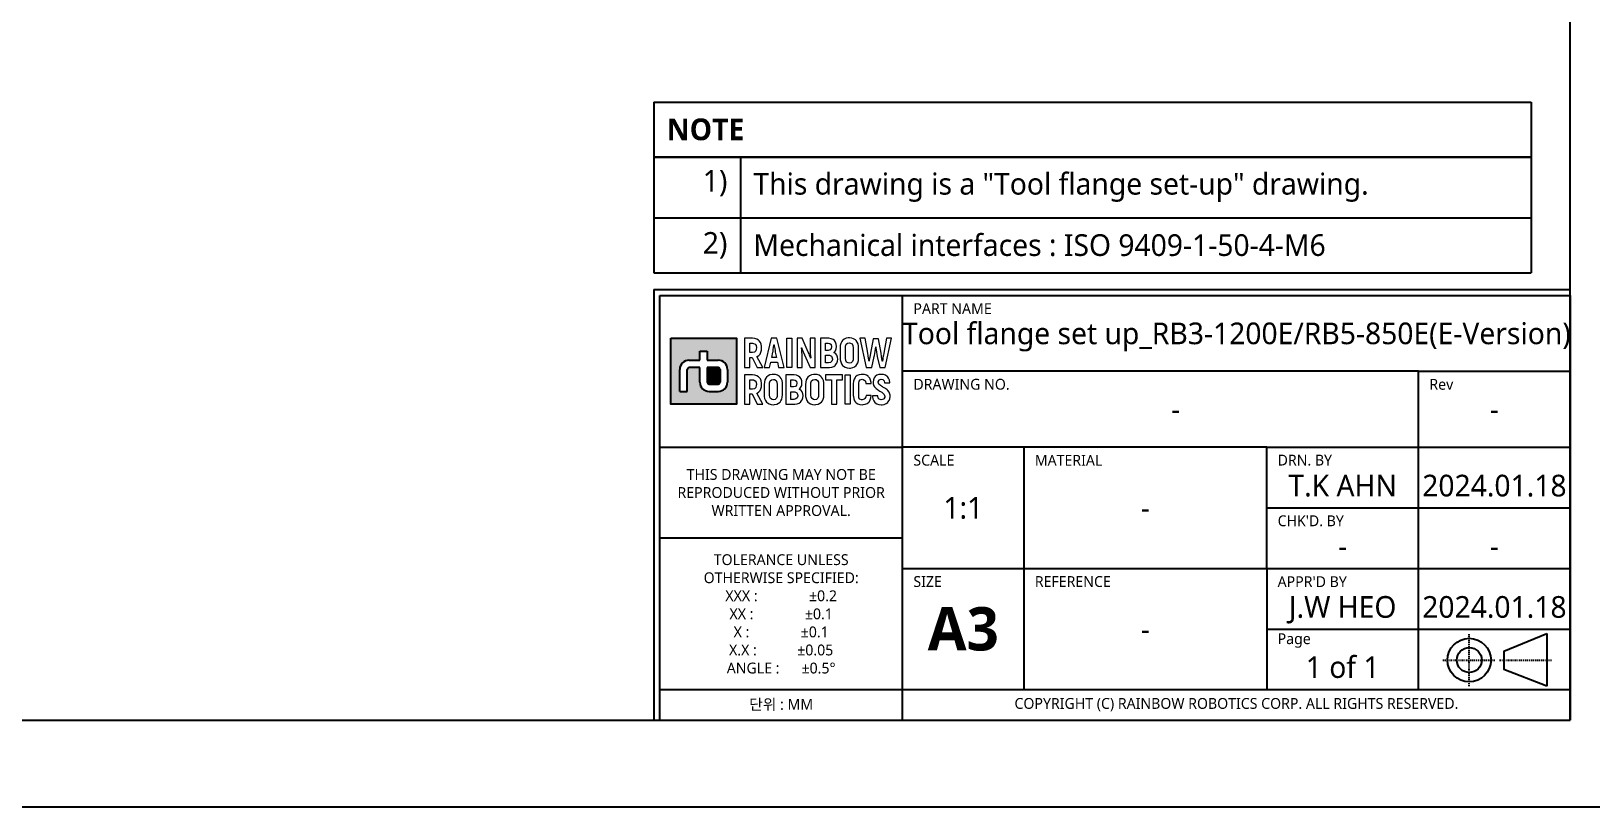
# Model space of a CAD drawing. Header units: millimetres. Extents: x 0 to 4378, y 0 to 2376.
# Drawn here: x 3596.5 to 3776.4, y 0 to 89.5 of the extents above; entities that cross this region are included whole.
import ezdxf
from ezdxf.enums import TextEntityAlignment as Align

# ---------------------------------------------------------------- set-up
doc = ezdxf.new("R2010")
doc.units = ezdxf.units.MM
doc.header["$LTSCALE"] = 0.2
doc.linetypes.add('CENTER2', pattern=[1.125, 0.75, -0.125, 0.125, -0.125])
for name, color, linetype in [('02_Center Line', 1, 'CENTER2'), ('05_Section Line', 3, 'Continuous'), ('09_Table Line', 2, 'Continuous'), ('10_Drawing Template', 2, 'Continuous')]:
    doc.layers.add(name, color=color, linetype=linetype)
doc.layers.add('14_Mark', color=7, linetype='Continuous', true_color=0xe03c31)
doc.styles.add('Rainbow-2.5 Style', font='malgunsl.ttf')

# ---------------------------------------------------------------- blocks, each defined once
blk = doc.blocks.new('*T122')
at = {"color": 251, "transparency": 16777216}
for p, q in [((0, 0), (101.17, 0)), ((0, 0), (0, -19.69)), ((101.17, 0), (101.17, -19.69)), ((0, -6.31), (101.17, -6.31)), ((0, -6.36), (101.17, -6.36)), ((10, -6.36), (10, -19.69)), ((0, -13.36), (101.17, -13.36)), ((0, -19.69), (101.17, -19.69))]:
    blk.add_line(p, q, dxfattribs=at)
at = {"transparency": 16777216, "char_height": 2.5, "style": 'Rainbow-2.5 Style'}
for s, insert, width, attachment_point in [('{\\fMalgun Gothic|b1|i0|c129|p50;NOTE}', (1.5, -3.17), 98.1688, 4), ('1)', (8.5, -7.83), 7, 3), ('This drawing is a "Tool flange set-up" drawing.', (11.5, -9.85), 88.1688, 4), ('2)', (8.5, -16.53), 7, 6), ('Mechanical interfaces : ISO 9409-1-50-4-M6 ', (11.5, -16.53), 88.1688, 4)]:
    blk.add_mtext(s, dxfattribs=dict(at, insert=insert, width=width, attachment_point=attachment_point))
blk = doc.blocks.new('A$C04cd0c3c1123')
at = {"layer": '14_Mark'}
h = blk.add_hatch(color=256, dxfattribs=at)
h.dxf.hatch_style = 1
h.paths.add_polyline_path([(313.85, 54.05), (306.26, 54.05), (306.26, 46.45), (313.85, 46.45)])
h.paths.add_polyline_path([(312.8, 50.47), (312.8, 48.98, -0.414214), (311.75, 47.93), (310.68, 47.93, -0.414214), (309.63, 48.98), (309.63, 50.67), (308.37, 50.67, 0.414214), (308.16, 50.46), (308.16, 47.93), (307.31, 47.93), (307.31, 50.47, -0.414214), (308.36, 51.52), (309.63, 51.52), (309.63, 52.57), (310.48, 52.57), (310.48, 51.52), (311.75, 51.52, -0.414214)], flags=16)
h.paths.add_polyline_path([(311.95, 50.46), (311.95, 48.98, -0.414214), (311.74, 48.77), (310.69, 48.77, -0.414214), (310.48, 48.98), (310.48, 50.67), (311.74, 50.67, -0.414214)], flags=0)
h = blk.add_hatch(color=256, dxfattribs=at)
h.dxf.hatch_style = 1
h.paths.add_polyline_path([(311.95, 50.46, 0.414214), (311.74, 50.67), (310.48, 50.67), (310.48, 48.98, 0.414214), (310.69, 48.77), (311.74, 48.77, 0.414214), (311.95, 48.98)])
at = {"linetype": 'Continuous'}
for p, q in [((402.34, 17.94), (407.28, 19.98)), ((407.28, 19.98), (407.28, 13.91)), ((402.34, 17.94), (402.34, 15.85)), ((407.28, 13.91), (402.34, 15.85))]:
    blk.add_line(p, q, dxfattribs=at)
blk.add_lwpolyline([(0, 0), (420, 0), (420, 297), (0, 297)], close=True)
at = {"lineweight": 0}
for points in [[(315.71, 54.05), (314.78, 54.05), (314.78, 50.67), (315.37, 50.67), (315.37, 51.85), (315.64, 51.85)], [(316.61, 53.58), (316.48, 53.76), (316.4, 53.83), (316.21, 53.95), (315.98, 54.02), (315.71, 54.05)], [(318.5, 54.05), (317.86, 54.05), (317.04, 50.67), (317.65, 50.67), (317.79, 51.28), (318.58, 51.28)], [(318.58, 51.28), (318.71, 50.67), (319.33, 50.67), (318.5, 54.05)], [(321.43, 54.05), (320.84, 54.05), (320.84, 50.67), (321.42, 50.67), (321.42, 51.69), (321.42, 51.95), (321.41, 52.2), (321.4, 52.45), (321.38, 52.7), (321.35, 52.94), (321.37, 52.96)], [(322.4, 51.77), (322.38, 51.83), (322.28, 52.1), (322.22, 52.25), (322.13, 52.46), (321.43, 54.05)], [(322.33, 50.67), (322.92, 50.67), (322.92, 54.05)], [(322.92, 54.05), (322.33, 54.05), (322.33, 53.02), (322.34, 52.8), (322.35, 52.55), (322.36, 52.3), (322.39, 52.05), (322.42, 51.78), (322.4, 51.77)], [(324.5, 54.05), (323.52, 54.05), (323.52, 50.67), (324.53, 50.67), (324.58, 50.68), (324.84, 50.71), (325.06, 50.8), (325.25, 50.94), (325.28, 50.98), (325.41, 51.17)], [(325.28, 53.6), (325.15, 53.79), (324.98, 53.92), (324.76, 54.01), (324.5, 54.05)], [(326.87, 54.1), (326.72, 54.09), (326.48, 54.05), (326.26, 53.95), (326.09, 53.8), (325.99, 53.68), (325.89, 53.47), (325.82, 53.24), (325.81, 52.96), (325.81, 51.76), (325.81, 51.57), (325.87, 51.32), (325.95, 51.1)], [(327.78, 53.62), (327.65, 53.8), (327.56, 53.88), (327.36, 54.01), (327.13, 54.08), (326.87, 54.1)], [(328.68, 54.05), (328.07, 54.05), (328.82, 50.67)], [(329.13, 51.42), (329.11, 51.54), (329.08, 51.76), (329.04, 52.02), (328.98, 52.33), (328.68, 54.05)], [(330.22, 53.99), (329.59, 53.99), (329.3, 52.34), (329.25, 52.05), (329.2, 51.73), (329.16, 51.52), (329.15, 51.42), (329.13, 51.42)], [(330.66, 51.42), (330.65, 51.49), (330.62, 51.67), (330.58, 51.95), (330.52, 52.34), (330.22, 53.99)], [(330.36, 50.67), (330.99, 50.67), (331.74, 54.05)], [(331.74, 54.05), (331.13, 54.05), (330.83, 52.33), (330.79, 52.11), (330.74, 51.84), (330.71, 51.6), (330.68, 51.42), (330.66, 51.42)], [(315.7, 53.48), (315.81, 53.47), (315.99, 53.39), (316.1, 53.21), (316.14, 52.95), (316.13, 52.81), (316.06, 52.59), (315.92, 52.45), (315.7, 52.41), (315.37, 52.41)], [(315.37, 52.41), (315.37, 53.48), (315.7, 53.48)], [(316.21, 51.95), (316.22, 51.96), (316.41, 52.08), (316.56, 52.24)], [(316.56, 52.24), (316.66, 52.44), (316.72, 52.68), (316.75, 52.96), (316.74, 53.11), (316.69, 53.36), (316.61, 53.58)], [(317.91, 51.85), (318.04, 52.47), (318.06, 52.54), (318.09, 52.75), (318.13, 53.01), (318.17, 53.3), (318.19, 53.3)], [(318.19, 53.3), (318.21, 53.18), (318.25, 52.87), (318.3, 52.63), (318.32, 52.47), (318.46, 51.85), (317.91, 51.85)], [(321.37, 52.96), (321.38, 52.92), (321.44, 52.77), (321.54, 52.51), (321.68, 52.14), (322.33, 50.67)], [(324.41, 53.49), (324.6, 53.45), (324.75, 53.32), (324.79, 53.08), (324.76, 52.87), (324.64, 52.71), (324.43, 52.66), (324.11, 52.66)], [(324.11, 52.66), (324.11, 53.49), (324.41, 53.49)], [(325.41, 52.1), (325.29, 52.26), (325.08, 52.4), (325.14, 52.44), (325.28, 52.62)], [(325.28, 52.62), (325.36, 52.85), (325.39, 53.11), (325.39, 53.11), (325.36, 53.38), (325.28, 53.6)], [(325.95, 51.1), (326.09, 50.92), (326.17, 50.83), (326.37, 50.71), (326.6, 50.64), (326.87, 50.62), (327.01, 50.62), (327.26, 50.67), (327.47, 50.77), (327.65, 50.92), (327.74, 51.04), (327.84, 51.24), (327.91, 51.48), (327.93, 51.76), (327.93, 52.96), (327.92, 53.15), (327.87, 53.4), (327.78, 53.62)], [(326.87, 51.19), (326.72, 51.21), (326.55, 51.31), (326.45, 51.49), (326.41, 51.76), (326.41, 52.96), (326.43, 53.15), (326.51, 53.36), (326.65, 53.49), (326.87, 53.53)], [(326.87, 53.53), (327.01, 53.51), (327.18, 53.41), (327.28, 53.23), (327.32, 52.96), (327.32, 51.76), (327.3, 51.57), (327.22, 51.36), (327.08, 51.23), (326.87, 51.19)], [(328.82, 50.67), (329.45, 50.67), (329.73, 51.97), (329.75, 52.06), (329.8, 52.29), (329.84, 52.54), (329.87, 52.79), (329.9, 53.06), (329.92, 53.06)], [(329.92, 53.06), (329.93, 52.96), (329.95, 52.71), (329.99, 52.46), (330.03, 52.21), (330.08, 51.97), (330.36, 50.67)], [(315.64, 51.85), (316.24, 50.67), (316.9, 50.67), (316.21, 51.95)], [(324.44, 52.1), (324.58, 52.09), (324.79, 51.99), (324.85, 51.91), (324.91, 51.66), (324.91, 51.61), (324.84, 51.4), (324.69, 51.27), (324.44, 51.23), (324.11, 51.23)], [(324.11, 51.23), (324.11, 52.1), (324.44, 52.1)], [(325.41, 51.17), (325.49, 51.4), (325.52, 51.66), (325.49, 51.88), (325.41, 52.1)], [(315.71, 49.82), (314.78, 49.82), (314.78, 46.45), (315.37, 46.45), (315.37, 47.63), (315.64, 47.63)], [(315.7, 49.26), (315.81, 49.25), (315.99, 49.16), (316.1, 48.99), (316.14, 48.73), (316.13, 48.59), (316.06, 48.37), (315.92, 48.24), (315.7, 48.19), (315.37, 48.19)], [(315.37, 48.19), (315.37, 49.26), (315.7, 49.26)], [(316.61, 49.36), (316.48, 49.54), (316.4, 49.61), (316.21, 49.73), (315.98, 49.8), (315.71, 49.82)], [(316.56, 48.02), (316.66, 48.22), (316.72, 48.46), (316.75, 48.74), (316.74, 48.88), (316.69, 49.14), (316.61, 49.36)], [(318.1, 49.88), (317.96, 49.88), (317.71, 49.82), (317.5, 49.73), (317.32, 49.58), (317.22, 49.46), (317.12, 49.25), (317.06, 49.01), (317.04, 48.74), (317.04, 47.54), (317.05, 47.34), (317.09, 47.1), (317.19, 46.88)], [(317.19, 46.88), (317.32, 46.7), (317.41, 46.62), (317.6, 46.49), (317.83, 46.42), (318.1, 46.39), (318.24, 46.4), (318.49, 46.45), (318.7, 46.55), (318.88, 46.7), (318.97, 46.82), (319.08, 47.02), (319.13, 47.26), (319.16, 47.54), (319.16, 48.74), (319.15, 48.93), (319.1, 49.18), (319.01, 49.4)], [(318.1, 46.97), (317.95, 46.99), (317.78, 47.09), (317.68, 47.27), (317.65, 47.54), (317.65, 48.74), (317.66, 48.93), (317.74, 49.14), (317.89, 49.27), (318.1, 49.31)], [(319.01, 49.4), (318.88, 49.58), (318.79, 49.66), (318.59, 49.78), (318.36, 49.86), (318.1, 49.88)], [(318.1, 49.31), (318.24, 49.29), (318.41, 49.19), (318.51, 49.01), (318.55, 48.74), (318.55, 47.54), (318.53, 47.35), (318.45, 47.14), (318.31, 47.01), (318.1, 46.97)], [(320.51, 49.82), (319.52, 49.82), (319.52, 46.45), (320.59, 46.45), (320.84, 46.49), (321.06, 46.58), (321.25, 46.72), (321.28, 46.76), (321.41, 46.95)], [(320.42, 49.26), (320.6, 49.23), (320.75, 49.1), (320.8, 48.86), (320.77, 48.65), (320.65, 48.49), (320.43, 48.44), (320.11, 48.44)], [(320.11, 48.44), (320.11, 49.26), (320.42, 49.26)], [(321.29, 49.38), (321.15, 49.57), (320.98, 49.7), (320.77, 49.79), (320.51, 49.82)], [(321.28, 48.4), (321.37, 48.62), (321.4, 48.88), (321.4, 48.89), (321.37, 49.15), (321.29, 49.38)], [(322.87, 49.88), (322.73, 49.88), (322.48, 49.82), (322.27, 49.73), (322.09, 49.58), (322, 49.46), (321.89, 49.25), (321.83, 49.01), (321.81, 48.74), (321.81, 47.54), (321.82, 47.34), (321.87, 47.1), (321.96, 46.88)], [(321.96, 46.88), (322.09, 46.7), (322.18, 46.62), (322.38, 46.49), (322.61, 46.42), (322.87, 46.39), (323.01, 46.4), (323.26, 46.45), (323.47, 46.55), (323.65, 46.7), (323.75, 46.82), (323.85, 47.02), (323.91, 47.26), (323.93, 47.54), (323.93, 48.74), (323.92, 48.93), (323.87, 49.18), (323.78, 49.4)], [(322.87, 46.97), (322.72, 46.99), (322.56, 47.09), (322.45, 47.27), (322.42, 47.54), (322.42, 48.74), (322.43, 48.93), (322.51, 49.14), (322.66, 49.27), (322.87, 49.31)], [(323.78, 49.4), (323.65, 49.58), (323.56, 49.66), (323.37, 49.78), (323.14, 49.86), (322.87, 49.88)], [(322.87, 49.31), (323.02, 49.29), (323.19, 49.19), (323.29, 49.01), (323.32, 48.74), (323.32, 47.54), (323.31, 47.35), (323.23, 47.14), (323.08, 47.01), (322.87, 46.97)], [(327.41, 49.33), (327.35, 49.09), (327.32, 48.81), (327.32, 47.47), (327.33, 47.33), (327.37, 47.07), (327.46, 46.85), (327.59, 46.67), (327.65, 46.62), (327.84, 46.5), (328.07, 46.42), (328.33, 46.39), (328.45, 46.4), (328.7, 46.44), (328.92, 46.53), (329.1, 46.67), (329.17, 46.75), (329.28, 46.95)], [(328.33, 49.89), (328.24, 49.89), (327.99, 49.85), (327.77, 49.75), (327.59, 49.61), (327.52, 49.53), (327.41, 49.33)], [(328.33, 46.97), (328.28, 46.97), (328.09, 47.04), (327.97, 47.2), (327.94, 47.47), (327.94, 48.88), (327.99, 49.12), (328.12, 49.27), (328.33, 49.32)], [(328.33, 49.32), (328.45, 49.31), (328.66, 49.2), (328.73, 49.09), (328.78, 48.82), (329.37, 48.82), (329.36, 48.97), (329.31, 49.22), (329.22, 49.44), (329.08, 49.62), (329.03, 49.67), (328.83, 49.79), (328.6, 49.87), (328.33, 49.89)], [(330.55, 49.89), (330.52, 49.89), (330.26, 49.86), (330.04, 49.78), (329.85, 49.65), (329.72, 49.48), (329.63, 49.27), (329.59, 49.01), (329.61, 48.81), (329.7, 48.58), (329.78, 48.44), (329.95, 48.27), (330.06, 48.17), (330.27, 48.03), (330.39, 47.95), (330.6, 47.82), (330.67, 47.77), (330.85, 47.6), (330.87, 47.57), (330.95, 47.34), (330.95, 47.28), (330.85, 47.07), (330.79, 47.02), (330.55, 46.96)], [(331.45, 46.86), (331.54, 47.08), (331.57, 47.33), (331.56, 47.49), (331.49, 47.73), (331.44, 47.83), (331.3, 48.03), (331.22, 48.09), (331.03, 48.25), (330.95, 48.3), (330.74, 48.43), (330.68, 48.46), (330.47, 48.6), (330.45, 48.61), (330.27, 48.78), (330.19, 49), (330.2, 49.02), (330.29, 49.23), (330.31, 49.25), (330.55, 49.32)], [(331.39, 49.45), (331.26, 49.63), (331.23, 49.66), (331.04, 49.79), (330.81, 49.86), (330.55, 49.89)], [(330.55, 49.32), (330.71, 49.29), (330.86, 49.16), (330.91, 48.92), (331.52, 48.92), (331.52, 48.97), (331.48, 49.23), (331.39, 49.45)], [(315.64, 47.63), (316.24, 46.45), (316.9, 46.45), (316.21, 47.73)], [(316.21, 47.73), (316.22, 47.74), (316.41, 47.86), (316.56, 48.02)], [(320.44, 47.88), (320.59, 47.87), (320.79, 47.77), (320.86, 47.69), (320.91, 47.44), (320.91, 47.38), (320.85, 47.18), (320.69, 47.05), (320.45, 47.01), (320.11, 47.01)], [(320.11, 47.01), (320.11, 47.88), (320.44, 47.88)], [(321.41, 47.88), (321.29, 48.04), (321.09, 48.18), (321.14, 48.22), (321.28, 48.4)], [(321.41, 46.95), (321.49, 47.18), (321.52, 47.44), (321.5, 47.66), (321.41, 47.88)], [(329.39, 47.45), (328.79, 47.45), (328.77, 47.29), (328.66, 47.09), (328.58, 47.02), (328.33, 46.97)], [(329.28, 46.95), (329.35, 47.18), (329.39, 47.45)], [(330.13, 47.41), (329.53, 47.41), (329.53, 47.31), (329.57, 47.05), (329.67, 46.84), (329.81, 46.66), (329.85, 46.61), (330.05, 46.49), (330.28, 46.41), (330.55, 46.39), (330.63, 46.39), (330.89, 46.43), (331.11, 46.52), (331.29, 46.66), (331.31, 46.67), (331.45, 46.86)], [(330.55, 46.96), (330.53, 46.96), (330.31, 47.02), (330.18, 47.16), (330.13, 47.41)]]:
    blk.add_lwpolyline(points, dxfattribs=at)
for points in [[(319.65, 54.05), (320.24, 54.05), (320.24, 50.67), (319.65, 50.67), (319.65, 54.05)], [(326.09, 49.82), (324.13, 49.82), (324.13, 49.26), (324.8, 49.26), (324.8, 46.45), (325.41, 46.45), (325.41, 49.26), (326.09, 49.26)], [(326.37, 49.82), (326.96, 49.82), (326.96, 46.45), (326.37, 46.45), (326.37, 49.82)]]:
    blk.add_lwpolyline(points, close=True, dxfattribs=at)
at = {"linetype": 'Continuous'}
for radius in [2.51, 1.44]:
    blk.add_circle((398.35, 16.93), radius, dxfattribs=at)
at = {"layer": '02_Center Line'}
for p, q in [((398.35, 13.92), (398.35, 19.99)), ((395.29, 16.93), (401.37, 16.93)), ((401.85, 16.93), (407.82, 16.93))]:
    blk.add_line(p, q, dxfattribs=at)
at = {"layer": '05_Section Line', "linetype": 'Continuous'}
for q in [(410, 59.7), (304.3, 10)]:
    blk.add_line((304.3, 59.7), q, dxfattribs=at)
blk.add_lwpolyline([(410, 10), (410, 287), (10, 287), (10, 10)], close=True, dxfattribs=at)
at = {"layer": '09_Table Line'}
for p, q in [((305, 41.5), (305, 59)), ((305, 59), (333, 59)), ((333, 10), (333, 59)), ((333, 59), (410, 59)), ((410, 59), (410, 10)), ((392.5, 50.25), (333, 50.25)), ((392.5, 50.25), (410, 50.25)), ((392.5, 41.5), (392.5, 50.25)), ((305, 41.5), (333, 41.5)), ((305, 31), (305, 41.5)), ((375, 41.5), (333, 41.5)), ((347, 41.5), (347, 13.5)), ((375, 41.5), (392.5, 41.5)), ((375, 34.5), (375, 41.5)), ((392.5, 34.5), (392.5, 41.5)), ((392.5, 41.5), (410, 41.5)), ((375, 34.5), (392.5, 34.5)), ((375, 27.5), (375, 34.5)), ((392.5, 27.5), (392.5, 34.5)), ((392.5, 34.5), (410, 34.5)), ((333, 31), (305, 31)), ((305, 23.42), (305, 31)), ((333, 27.5), (410, 27.5)), ((375, 27.5), (375, 20.5)), ((392.5, 20.5), (392.5, 27.5)), ((305, 10), (305, 23.42)), ((375, 20.5), (375, 13.5)), ((375, 20.5), (392.5, 20.5)), ((392.5, 13.5), (392.5, 20.5)), ((392.5, 20.5), (410, 20.5)), ((333, 13.5), (305, 13.5)), ((410, 13.5), (333, 13.5)), ((305, 10), (333, 10)), ((333, 10), (410, 10))]:
    blk.add_line(p, q, dxfattribs=at)
at = {"layer": '14_Mark'}
for p, q in [((309.63, 51.52), (309.63, 52.57)), ((309.63, 52.57), (310.48, 52.57)), ((310.48, 52.57), (310.48, 51.52)), ((307.31, 47.93), (307.31, 50.47)), ((308.16, 47.93), (308.16, 50.46)), ((308.36, 51.52), (309.63, 51.52)), ((309.63, 50.67), (308.37, 50.67)), ((309.63, 48.98), (309.63, 50.67)), ((310.48, 51.52), (311.75, 51.52)), ((311.74, 50.67), (310.48, 50.67)), ((310.48, 50.67), (310.48, 48.98)), ((311.95, 50.46), (311.95, 48.98)), ((312.8, 50.47), (312.8, 48.98)), ((310.69, 48.77), (311.74, 48.77)), ((307.31, 47.93), (308.16, 47.93)), ((310.68, 47.93), (311.75, 47.93))]:
    blk.add_line(p, q, dxfattribs=at)
blk.add_lwpolyline([(306.26, 54.05), (313.85, 54.05), (313.85, 46.45), (306.26, 46.45)], close=True, dxfattribs=at)
for centre, radius, start, end in [((308.36, 50.47), 1.05, 90, 180), ((308.37, 50.46), 0.21, 90, 180), ((311.74, 50.46), 0.21, 0, 90), ((311.75, 50.47), 1.05, 0, 90), ((310.68, 48.98), 1.05, 180, 270), ((310.69, 48.98), 0.21, 180, 270), ((311.74, 48.98), 0.21, 270, 0), ((311.75, 48.98), 1.05, 270, 0)]:
    blk.add_arc(centre, radius, start, end, dxfattribs=at)
at = {"color": 2, "linetype": 'Continuous', "char_height": 1.25, "width": 28, "attachment_point": 5, "style": 'Rainbow-2.5 Style'}
for s, insert in [('{\\C256;THIS DRAWING MAY NOT BE \\PREPRODUCED WITHOUT PRIOR \\PWRITTEN APPROVAL.}', (319, 36.25)), ('{\\C256;TOLERANCE UNLESS \\POTHERWISE SPECIFIED:\\PXXX :              %%P0.2\\PXX :              %%P0.1  \\PX :              %%P0.1\\PX.X :           %%P0.05\\PANGLE :      %%P0.5%%D}', (319, 22.25)), ('{\\C256;단위 : MM}', (319, 11.75))]:
    blk.add_mtext(s, dxfattribs=dict(at, insert=insert))
at = {"insert": (340, 20.5), "char_height": 5, "width": 14, "attachment_point": 5, "style": 'Rainbow-2.5 Style'}
blk.add_mtext('{\\fMalgun Gothic|b1|i0|c129|p50;A3}', dxfattribs=at)
at = {"linetype": 'Continuous', "insert": (371.5, 11.79), "char_height": 1.25, "width": 77, "attachment_point": 5, "style": 'Rainbow-2.5 Style'}
blk.add_mtext('COPYRIGHT (C) RAINBOW ROBOTICS CORP. ALL RIGHTS RESERVED.', dxfattribs=at)
at = {"linetype": 'Continuous', "style": 'Rainbow-2.5 Style'}
for tag, p in [('PART_NAME', (371.5, 54.62)), ('DRAWING_NO', (364.5, 45.87)), ('REV', (401.25, 45.87)), ('제도', (383.75, 37.06)), ('DATE_1', (401.25, 37.06)), ('SCALE', (340, 34.5)), ('MATERIAL', (361, 34.5)), ('검도', (383.75, 30.06)), ('DATE_2', (401.25, 30.06)), ('승인', (383.75, 23.06)), ('DATE_3', (401.25, 23.06)), ('REFERENCE', (361, 20.5)), ('PAGE', (383.75, 16.12))]:
    blk.add_attdef(tag, text='', height=2.5, dxfattribs=at).set_placement(p, align=Align.MIDDLE_CENTER)
at = {"layer": '10_Drawing Template', "linetype": 'Continuous', "char_height": 1.25, "attachment_point": 7, "style": 'Rainbow-2.5 Style'}
for s, insert in [('PART NAME', (334.25, 56.85)), ('DRAWING NO.', (334.25, 48.1)), ('Rev', (393.75, 48.1)), ('SCALE', (334.25, 39.35)), ('MATERIAL', (348.25, 39.35)), ('DRN. BY', (376.25, 39.35)), ("CHK'D. BY", (376.25, 32.35)), ('SIZE', (334.25, 25.35)), ('REFERENCE', (348.25, 25.35)), ("APPR'D BY", (376.25, 25.35)), ('Page', (376.25, 18.35))]:
    blk.add_mtext(s, dxfattribs=dict(at, insert=insert))

msp = doc.modelspace()

# ---------------------------------------------------------------- block references
msp.add_blockref('A$C04cd0c3c1123', (3364, 0)).add_auto_attribs({'승인': 'J.W HEO', '검도': '-', '제도': 'T.K AHN', 'REV': '-', 'PART_NAME': 'Tool flange set up_RB3-1200E/RB5-850E(E-Version)', 'DRAWING_NO': '-', 'SCALE': '1:1', 'MATERIAL': '-', 'REFERENCE': '-', 'PAGE': '1 of 1', 'DATE_1': '2024.01.18', 'DATE_2': '-', 'DATE_3': '2024.01.18'})
msp.add_blockref('*T122', (3668.3, 81.309))

doc.saveas('drawing.dxf')
